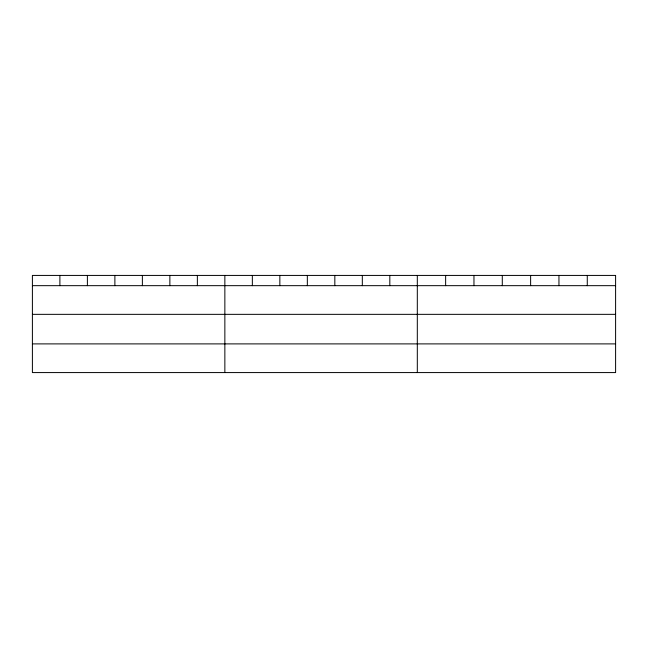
<?xml version="1.0" encoding="UTF-8"?>
<svg xmlns="http://www.w3.org/2000/svg" width="648" height="648" viewBox="0 0 648 648"><rect width="100%" height="100%" fill="white"/><g stroke="black" fill="none" stroke-linecap="round" stroke-linejoin="round"><path stroke-width="0.97" d="M32.4 285.663L615.6 285.663M32.4 314.345L615.6 314.345M32.4 343.894L615.6 343.894M587.274 275.424L587.274 285.663M558.949 275.424L558.949 285.663M530.623 275.424L530.623 285.663M502.289 275.424L502.289 285.663M473.963 275.424L473.963 285.663M445.638 275.424L445.638 285.663M417.312 275.424L417.312 372.576M389.821 275.424L389.821 285.663M362.321 275.424L362.321 285.663M334.83 275.424L334.83 285.663M307.338 275.424L307.338 285.663M279.847 275.424L279.847 285.663M252.347 275.424L252.347 285.663M224.856 275.424L224.856 372.576M197.365 275.424L197.365 285.663M169.865 275.424L169.865 285.663M142.374 275.424L142.374 285.663M114.882 275.424L114.882 285.663M87.391 275.424L87.391 285.663M59.891 275.424L59.891 285.663M615.6 275.424L32.4 275.424L32.4 372.576L615.6 372.576L615.6 275.424"/></g></svg>
